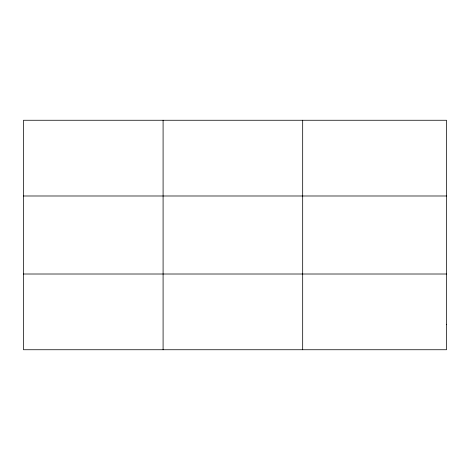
<?xml version="1.0" encoding="UTF-8"?>
<svg xmlns="http://www.w3.org/2000/svg" width="470" height="470" viewBox="0 0 470 470"><rect width="100%" height="100%" fill="white"/><g stroke="black" fill="none" stroke-linecap="round" stroke-linejoin="round"><path stroke-width="0.7" d="M163.09 120.261L163.09 349.739M302.68 120.261L302.68 349.739M23.5 195.99L446.5 195.99M23.5 274.01L446.5 274.01M446.5 324.5L446.5 349.739L23.5 349.739L23.5 120.261L446.5 120.261L446.5 324.5"/></g></svg>
